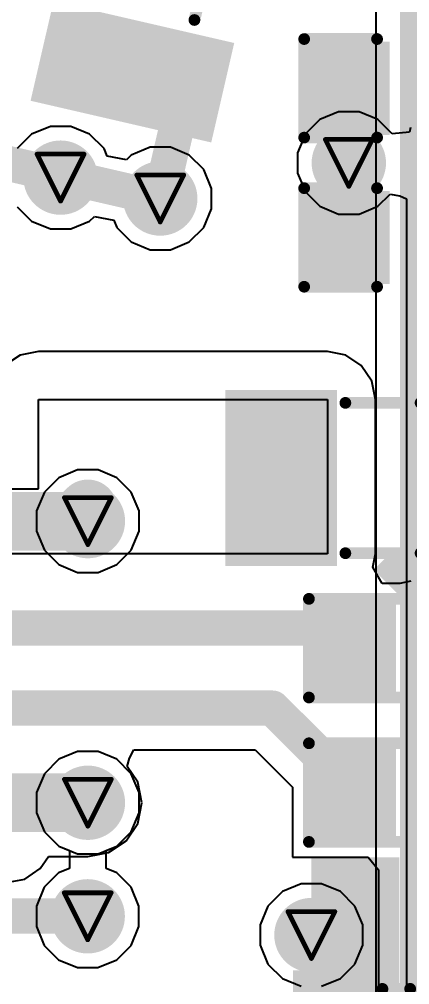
# Model space of a CAD drawing. Header units: inches. Extents: x -6 to 385, y -2 to 98.
# Drawn here: x 0.27 to 4.49, y 19.01 to 29.45 of the extents above; entities that cross this region are included whole.
import ezdxf

# ---------------------------------------------------------------- set-up
doc = ezdxf.new("R2010")
doc.units = ezdxf.units.IN
for name, color, linetype in [('Bottom Layer', 5, 'Continuous'), ('Bottom Overlay', 54, 'Continuous'), ('Bottom Paste', 16, 'Continuous'), ('Bottom Solder', 6, 'Continuous'), ('Drill Drawing', 1, 'Continuous'), ('Layer 1', 16, 'Continuous'), ('Layer 2', 76, 'Continuous'), ('Pad Holes', 156, 'Continuous'), ('Top Layer', 1, 'Continuous'), ('Top Solder', 216, 'Continuous'), ('Via Holes', 16, 'Continuous')]:
    doc.layers.add(name, color=color, linetype=linetype)
doc.styles.add('Arial', font='', dxfattribs={"height": 0.2})
doc.styles.get('Arial').set_extended_font_data('Arial')

# ---------------------------------------------------------------- blocks, each defined once
blk = doc.blocks.new('C___0603_B_3')
at = {"layer": 'Bottom Layer'}
for points in [[(-1.143, -0.445), (-1.143, 0.445), (-0.381, 0.445), (-0.381, -0.445)], [(0.381, -0.445), (0.381, 0.445), (1.143, 0.445), (1.143, -0.445)]]:
    blk.add_hatch(color=5, dxfattribs=at).paths.add_polyline_path(points)
at = {"layer": 'Bottom Paste'}
for points in [[(-1.143, -0.445), (-1.143, 0.445), (-0.381, 0.445), (-0.381, -0.445)], [(0.381, -0.445), (0.381, 0.445), (1.143, 0.445), (1.143, -0.445)]]:
    blk.add_hatch(color=16, dxfattribs=at).paths.add_polyline_path(points)
at = {"layer": 'Bottom Solder'}
for points in [[(-1.203, -0.504), (-1.203, 0.504), (-0.321, 0.504), (-0.321, -0.504)], [(0.321, -0.504), (0.321, 0.504), (1.203, 0.504), (1.203, -0.504)]]:
    blk.add_hatch(color=6, dxfattribs=at).paths.add_polyline_path(points)
at = {"layer": 'Bottom Overlay'}
for points in [[(-1.245, 0.533, 0.127, 0.127, 0), (-0.457, 0.533, 0.127, 0.127, 0)], [(-1.245, -0.533, 0.127, 0.127, 0), (-1.245, 0.533, 0.127, 0.127, 0)], [(0.457, 0.533, 0.127, 0.127, 0), (1.245, 0.533, 0.127, 0.127, 0)], [(1.245, -0.533, 0.127, 0.127, 0), (1.245, 0.533, 0.127, 0.127, 0)], [(-1.245, -0.533, 0.127, 0.127, 0), (-0.457, -0.533, 0.127, 0.127, 0)], [(0.457, -0.533, 0.127, 0.127, 0), (1.245, -0.533, 0.127, 0.127, 0)]]:
    blk.add_lwpolyline(points, format="xyseb", dxfattribs=at)
for points in [[(-1.276, 0.533, 0.0635, 0.0635, 1), (-1.213, 0.533, 0.0635, 0.0635, 1)], [(-1.276, 0.533, 0.0635, 0.0635, 1), (-1.213, 0.533, 0.0635, 0.0635, 1)], [(-0.489, 0.533, 0.0635, 0.0635, 1), (-0.425, 0.533, 0.0635, 0.0635, 1)], [(0.425, 0.533, 0.0635, 0.0635, 1), (0.489, 0.533, 0.0635, 0.0635, 1)], [(1.213, 0.533, 0.0635, 0.0635, 1), (1.276, 0.533, 0.0635, 0.0635, 1)], [(1.213, 0.533, 0.0635, 0.0635, 1), (1.276, 0.533, 0.0635, 0.0635, 1)], [(-1.276, -0.533, 0.0635, 0.0635, 1), (-1.213, -0.533, 0.0635, 0.0635, 1)], [(-1.276, -0.533, 0.0635, 0.0635, 1), (-1.213, -0.533, 0.0635, 0.0635, 1)], [(-0.489, -0.533, 0.0635, 0.0635, 1), (-0.425, -0.533, 0.0635, 0.0635, 1)], [(0.425, -0.533, 0.0635, 0.0635, 1), (0.489, -0.533, 0.0635, 0.0635, 1)], [(1.213, -0.533, 0.0635, 0.0635, 1), (1.276, -0.533, 0.0635, 0.0635, 1)], [(1.213, -0.533, 0.0635, 0.0635, 1), (1.276, -0.533, 0.0635, 0.0635, 1)]]:
    blk.add_lwpolyline(points, format="xyseb", close=True, dxfattribs=at)
blk = doc.blocks.new('F____0805_B_4')
at = {"layer": 'Bottom Layer'}
for points in [[(-0.6, -0.85), (-1.6, -0.85), (-1.6, 0.85), (-0.6, 0.85)], [(1.6, -0.85), (0.6, -0.85), (0.6, 0.85), (1.6, 0.85)]]:
    blk.add_hatch(color=5, dxfattribs=at).paths.add_polyline_path(points)
at = {"layer": 'Bottom Paste'}
for points in [[(-0.6, -0.85), (-1.6, -0.85), (-1.6, 0.85), (-0.6, 0.85)], [(1.6, -0.85), (0.6, -0.85), (0.6, 0.85), (1.6, 0.85)]]:
    blk.add_hatch(color=16, dxfattribs=at).paths.add_polyline_path(points)
at = {"layer": 'Bottom Solder'}
for points in [[(-0.498, -0.952), (-1.702, -0.952), (-1.702, 0.952), (-0.498, 0.952)], [(1.702, -0.952), (0.498, -0.952), (0.498, 0.952), (1.702, 0.952)]]:
    blk.add_hatch(color=6, dxfattribs=at).paths.add_polyline_path(points)
at = {"layer": 'Bottom Overlay'}
for points in [[(-0.406, 0.813, 0.127, 0.127, 0), (0.406, 0.813, 0.127, 0.127, 0)], [(-0.406, -0.813, 0.127, 0.127, 0), (0.406, -0.813, 0.127, 0.127, 0)]]:
    blk.add_lwpolyline(points, format="xyseb", dxfattribs=at)
for points in [[(-0.438, 0.813, 0.0635, 0.0635, 1), (-0.375, 0.813, 0.0635, 0.0635, 1)], [(0.375, 0.813, 0.0635, 0.0635, 1), (0.438, 0.813, 0.0635, 0.0635, 1)], [(-0.438, -0.813, 0.0635, 0.0635, 1), (-0.375, -0.813, 0.0635, 0.0635, 1)], [(0.375, -0.813, 0.0635, 0.0635, 1), (0.438, -0.813, 0.0635, 0.0635, 1)]]:
    blk.add_lwpolyline(points, format="xyseb", close=True, dxfattribs=at)
blk = doc.blocks.new('C___0603_B_6')
at = {"layer": 'Bottom Layer'}
for points in [[(-1.143, -0.445), (-1.143, 0.445), (-0.381, 0.445), (-0.381, -0.445)], [(0.381, -0.445), (0.381, 0.445), (1.143, 0.445), (1.143, -0.445)]]:
    blk.add_hatch(color=5, dxfattribs=at).paths.add_polyline_path(points)
at = {"layer": 'Bottom Paste'}
for points in [[(-1.143, -0.445), (-1.143, 0.445), (-0.381, 0.445), (-0.381, -0.445)], [(0.381, -0.445), (0.381, 0.445), (1.143, 0.445), (1.143, -0.445)]]:
    blk.add_hatch(color=16, dxfattribs=at).paths.add_polyline_path(points)
at = {"layer": 'Bottom Solder'}
for points in [[(-1.203, -0.504), (-1.203, 0.504), (-0.321, 0.504), (-0.321, -0.504)], [(0.321, -0.504), (0.321, 0.504), (1.203, 0.504), (1.203, -0.504)]]:
    blk.add_hatch(color=6, dxfattribs=at).paths.add_polyline_path(points)
at = {"layer": 'Bottom Overlay'}
for points in [[(-1.245, 0.533, 0.127, 0.127, 0), (-0.457, 0.533, 0.127, 0.127, 0)], [(-1.245, -0.533, 0.127, 0.127, 0), (-1.245, 0.533, 0.127, 0.127, 0)], [(0.457, 0.533, 0.127, 0.127, 0), (1.245, 0.533, 0.127, 0.127, 0)], [(1.245, -0.533, 0.127, 0.127, 0), (1.245, 0.533, 0.127, 0.127, 0)], [(-1.245, -0.533, 0.127, 0.127, 0), (-0.457, -0.533, 0.127, 0.127, 0)], [(0.457, -0.533, 0.127, 0.127, 0), (1.245, -0.533, 0.127, 0.127, 0)]]:
    blk.add_lwpolyline(points, format="xyseb", dxfattribs=at)
for points in [[(-1.276, 0.533, 0.0635, 0.0635, 1), (-1.213, 0.533, 0.0635, 0.0635, 1)], [(-1.276, 0.533, 0.0635, 0.0635, 1), (-1.213, 0.533, 0.0635, 0.0635, 1)], [(-0.489, 0.533, 0.0635, 0.0635, 1), (-0.425, 0.533, 0.0635, 0.0635, 1)], [(0.425, 0.533, 0.0635, 0.0635, 1), (0.489, 0.533, 0.0635, 0.0635, 1)], [(1.213, 0.533, 0.0635, 0.0635, 1), (1.276, 0.533, 0.0635, 0.0635, 1)], [(1.213, 0.533, 0.0635, 0.0635, 1), (1.276, 0.533, 0.0635, 0.0635, 1)], [(-1.276, -0.533, 0.0635, 0.0635, 1), (-1.213, -0.533, 0.0635, 0.0635, 1)], [(-1.276, -0.533, 0.0635, 0.0635, 1), (-1.213, -0.533, 0.0635, 0.0635, 1)], [(-0.489, -0.533, 0.0635, 0.0635, 1), (-0.425, -0.533, 0.0635, 0.0635, 1)], [(0.425, -0.533, 0.0635, 0.0635, 1), (0.489, -0.533, 0.0635, 0.0635, 1)], [(1.213, -0.533, 0.0635, 0.0635, 1), (1.276, -0.533, 0.0635, 0.0635, 1)], [(1.213, -0.533, 0.0635, 0.0635, 1), (1.276, -0.533, 0.0635, 0.0635, 1)]]:
    blk.add_lwpolyline(points, format="xyseb", close=True, dxfattribs=at)
blk = doc.blocks.new('T____0603_B_95')
at = {"layer": 'Bottom Layer'}
for points in [[(-1.02, 0.65), (-0.32, 0.65), (-0.32, -0.65), (-1.02, -0.65)], [(0.32, 0.65), (1.02, 0.65), (1.02, -0.65), (0.32, -0.65)]]:
    blk.add_hatch(color=5, dxfattribs=at).paths.add_polyline_path(points)
at = {"layer": 'Bottom Paste'}
for points in [[(-1.02, 0.65), (-0.32, 0.65), (-0.32, -0.65), (-1.02, -0.65)], [(0.32, 0.65), (1.02, 0.65), (1.02, -0.65), (0.32, -0.65)]]:
    blk.add_hatch(color=16, dxfattribs=at).paths.add_polyline_path(points)
at = {"layer": 'Bottom Solder'}
for points in [[(-1.122, 0.752), (-0.218, 0.752), (-0.218, -0.752), (-1.122, -0.752)], [(0.218, 0.752), (1.122, 0.752), (1.122, -0.752), (0.218, -0.752)]]:
    blk.add_hatch(color=6, dxfattribs=at).paths.add_polyline_path(points)
at = {"layer": 'Bottom Overlay'}
for points in [[(0.155, 0.55, 0.127, 0.127, 0), (-0.145, 0.55, 0.127, 0.127, 0)], [(0.155, -0.55, 0.127, 0.127, 0), (-0.145, -0.55, 0.127, 0.127, 0)]]:
    blk.add_lwpolyline(points, format="xyseb", dxfattribs=at)
for points in [[(-0.177, 0.55, 0.0635, 0.0635, 1), (-0.113, 0.55, 0.0635, 0.0635, 1)], [(0.123, 0.55, 0.0635, 0.0635, 1), (0.187, 0.55, 0.0635, 0.0635, 1)], [(-0.177, -0.55, 0.0635, 0.0635, 1), (-0.113, -0.55, 0.0635, 0.0635, 1)], [(0.123, -0.55, 0.0635, 0.0635, 1), (0.187, -0.55, 0.0635, 0.0635, 1)]]:
    blk.add_lwpolyline(points, format="xyseb", close=True, dxfattribs=at)
at = {"layer": 'Bottom Overlay', "style": 'Arial', "text_generation_flag": 2}
blk.add_text('+', height=0.635, rotation=180, dxfattribs=at).set_placement((-1.329, -0.87))
blk = doc.blocks.new('R___0603_B_102')
at = {"layer": 'Bottom Layer'}
for points in [[(-1.143, -0.4445), (-1.143, 0.4445), (-0.381, 0.4445), (-0.381, -0.4445)], [(0.381, -0.4445), (0.381, 0.4445), (1.143, 0.4445), (1.143, -0.4445)]]:
    blk.add_hatch(color=5, dxfattribs=at).paths.add_polyline_path(points)
at = {"layer": 'Bottom Paste'}
for points in [[(-1.143, -0.4445), (-1.143, 0.4445), (-0.381, 0.4445), (-0.381, -0.4445)], [(0.381, -0.4445), (0.381, 0.4445), (1.143, 0.4445), (1.143, -0.4445)]]:
    blk.add_hatch(color=16, dxfattribs=at).paths.add_polyline_path(points)
at = {"layer": 'Bottom Solder'}
for points in [[(-1.2446, -0.5461), (-1.2446, 0.5461), (-0.2794, 0.5461), (-0.2794, -0.5461)], [(0.2794, -0.5461), (0.2794, 0.5461), (1.2446, 0.5461), (1.2446, -0.5461)]]:
    blk.add_hatch(color=6, dxfattribs=at).paths.add_polyline_path(points)
at = {"layer": 'Bottom Overlay'}
for points in [[(-1.2192, -0.5334, 0.127, 0.127, 0), (-1.2192, 0.5334, 0.127, 0.127, 0)], [(-1.2192, 0.5334, 0.127, 0.127, 0), (1.2192, 0.5334, 0.127, 0.127, 0)], [(1.2192, -0.5334, 0.127, 0.127, 0), (1.2192, 0.5334, 0.127, 0.127, 0)], [(-1.2192, -0.5334, 0.127, 0.127, 0), (1.2192, -0.5334, 0.127, 0.127, 0)]]:
    blk.add_lwpolyline(points, format="xyseb", dxfattribs=at)
for points in [[(-1.25095, 0.5334, 0.0635, 0.0635, 1), (-1.18745, 0.5334, 0.0635, 0.0635, 1)], [(-1.25095, 0.5334, 0.0635, 0.0635, 1), (-1.18745, 0.5334, 0.0635, 0.0635, 1)], [(1.18745, 0.5334, 0.0635, 0.0635, 1), (1.25095, 0.5334, 0.0635, 0.0635, 1)], [(1.18745, 0.5334, 0.0635, 0.0635, 1), (1.25095, 0.5334, 0.0635, 0.0635, 1)], [(-1.25095, -0.5334, 0.0635, 0.0635, 1), (-1.18745, -0.5334, 0.0635, 0.0635, 1)], [(-1.25095, -0.5334, 0.0635, 0.0635, 1), (-1.18745, -0.5334, 0.0635, 0.0635, 1)], [(1.18745, -0.5334, 0.0635, 0.0635, 1), (1.25095, -0.5334, 0.0635, 0.0635, 1)], [(1.18745, -0.5334, 0.0635, 0.0635, 1), (1.25095, -0.5334, 0.0635, 0.0635, 1)]]:
    blk.add_lwpolyline(points, format="xyseb", close=True, dxfattribs=at)
blk = doc.blocks.new('R___0603_B_103')
at = {"layer": 'Bottom Layer'}
for points in [[(-1.143, -0.4445), (-1.143, 0.4445), (-0.381, 0.4445), (-0.381, -0.4445)], [(0.381, -0.4445), (0.381, 0.4445), (1.143, 0.4445), (1.143, -0.4445)]]:
    blk.add_hatch(color=5, dxfattribs=at).paths.add_polyline_path(points)
at = {"layer": 'Bottom Paste'}
for points in [[(-1.143, -0.4445), (-1.143, 0.4445), (-0.381, 0.4445), (-0.381, -0.4445)], [(0.381, -0.4445), (0.381, 0.4445), (1.143, 0.4445), (1.143, -0.4445)]]:
    blk.add_hatch(color=16, dxfattribs=at).paths.add_polyline_path(points)
at = {"layer": 'Bottom Solder'}
for points in [[(-1.2446, -0.5461), (-1.2446, 0.5461), (-0.2794, 0.5461), (-0.2794, -0.5461)], [(0.2794, -0.5461), (0.2794, 0.5461), (1.2446, 0.5461), (1.2446, -0.5461)]]:
    blk.add_hatch(color=6, dxfattribs=at).paths.add_polyline_path(points)
at = {"layer": 'Bottom Overlay'}
for points in [[(-1.2192, 0.5334, 0.127, 0.127, 0), (1.2192, 0.5334, 0.127, 0.127, 0)], [(-1.2192, -0.5334, 0.127, 0.127, 0), (-1.2192, 0.5334, 0.127, 0.127, 0)], [(1.2192, -0.5334, 0.127, 0.127, 0), (1.2192, 0.5334, 0.127, 0.127, 0)], [(-1.2192, -0.5334, 0.127, 0.127, 0), (1.2192, -0.5334, 0.127, 0.127, 0)]]:
    blk.add_lwpolyline(points, format="xyseb", dxfattribs=at)
for points in [[(-1.25095, 0.5334, 0.0635, 0.0635, 1), (-1.18745, 0.5334, 0.0635, 0.0635, 1)], [(-1.25095, 0.5334, 0.0635, 0.0635, 1), (-1.18745, 0.5334, 0.0635, 0.0635, 1)], [(1.18745, 0.5334, 0.0635, 0.0635, 1), (1.25095, 0.5334, 0.0635, 0.0635, 1)], [(1.18745, 0.5334, 0.0635, 0.0635, 1), (1.25095, 0.5334, 0.0635, 0.0635, 1)], [(-1.25095, -0.5334, 0.0635, 0.0635, 1), (-1.18745, -0.5334, 0.0635, 0.0635, 1)], [(-1.25095, -0.5334, 0.0635, 0.0635, 1), (-1.18745, -0.5334, 0.0635, 0.0635, 1)], [(1.18745, -0.5334, 0.0635, 0.0635, 1), (1.25095, -0.5334, 0.0635, 0.0635, 1)], [(1.18745, -0.5334, 0.0635, 0.0635, 1), (1.25095, -0.5334, 0.0635, 0.0635, 1)]]:
    blk.add_lwpolyline(points, format="xyseb", close=True, dxfattribs=at)
blk = doc.blocks.new('TP12422673_B_105')
at = {"layer": 'Bottom Layer'}
for points in [[(-2, 2.1), (-2, 0.3), (-2.9, 0.3), (-2.9, 2.1)], [(2.9, 2.1), (2.9, 0.3), (2, 0.3), (2, 2.1)], [(-3.2, -0.3), (-3.2, -2.1), (-4.1, -2.1), (-4.1, -0.3)], [(4.1, -0.3), (4.1, -2.1), (3.2, -2.1), (3.2, -0.3)]]:
    blk.add_hatch(color=5, dxfattribs=at).paths.add_polyline_path(points)
at = {"layer": 'Bottom Paste'}
for points in [[(-2, 2.1), (-2, 0.3), (-2.9, 0.3), (-2.9, 2.1)], [(2.9, 2.1), (2.9, 0.3), (2, 0.3), (2, 2.1)], [(-3.2, -0.3), (-3.2, -2.1), (-4.1, -2.1), (-4.1, -0.3)], [(4.1, -0.3), (4.1, -2.1), (3.2, -2.1), (3.2, -0.3)]]:
    blk.add_hatch(color=16, dxfattribs=at).paths.add_polyline_path(points)
at = {"layer": 'Bottom Solder'}
for points in [[(-1.898, 2.202), (-1.898, 0.198), (-3.002, 0.198), (-3.002, 2.202)], [(3.002, 2.202), (3.002, 0.198), (1.898, 0.198), (1.898, 2.202)], [(-3.098, -0.198), (-3.098, -2.202), (-4.202, -2.202), (-4.202, -0.198)], [(4.202, -0.198), (4.202, -2.202), (3.098, -2.202), (3.098, -0.198)]]:
    blk.add_hatch(color=6, dxfattribs=at).paths.add_polyline_path(points)
h = blk.add_hatch(color=6, dxfattribs=at)
edge = h.paths.add_edge_path()
edge.add_arc((-1, 0.7), 0.102, 0, 360)
h = blk.add_hatch(color=6, dxfattribs=at)
edge = h.paths.add_edge_path()
edge.add_arc((1, 0.7), 0.102, 0, 360)
at = {"layer": 'Pad Holes'}
h = blk.add_hatch(color=7, dxfattribs=at)
edge = h.paths.add_edge_path()
edge.add_arc((-1, 0.7), 0.55, 0, 360)
h = blk.add_hatch(color=7, dxfattribs=at)
edge = h.paths.add_edge_path()
edge.add_arc((1, 0.7), 0.55, 0, 360)
at = {"layer": 'Top Solder'}
h = blk.add_hatch(color=216, dxfattribs=at)
edge = h.paths.add_edge_path()
edge.add_arc((-1, 0.7), 0.102, 0, 360)
h = blk.add_hatch(color=216, dxfattribs=at)
edge = h.paths.add_edge_path()
edge.add_arc((1, 0.7), 0.102, 0, 360)
at = {"layer": 'Bottom Overlay'}
for points in [[(1.753, 1.727, 0.127, 0.127, 0), (-1.727, 1.727, 0.127, 0.127, 0)], [(-3.187, 1.098, 0.127, 0.127, 0), (-3.187, 1.352, 0.127, 0.127, 0)], [(-3.06, 1.225, 0.127, 0.127, 0), (-3.187, 1.352, 0.127, 0.127, 0)], [(-3.187, 1.098, 0.127, 0.127, 0), (-3.06, 1.225, 0.127, 0.127, 0)], [(3.531, -2.261, 0.127, 0.127, 0), (-3.429, -2.261, 0.127, 0.127, 0)]]:
    blk.add_lwpolyline(points, format="xyseb", dxfattribs=at)
for points in [[(-1.759, 1.727, 0.0635, 0.0635, 1), (-1.695, 1.727, 0.0635, 0.0635, 1)], [(1.721, 1.727, 0.0635, 0.0635, 1), (1.784, 1.727, 0.0635, 0.0635, 1)], [(-3.218, 1.352, 0.0635, 0.0635, 1), (-3.155, 1.352, 0.0635, 0.0635, 1)], [(-3.218, 1.352, 0.0635, 0.0635, 1), (-3.155, 1.352, 0.0635, 0.0635, 1)], [(-3.091, 1.225, 0.0635, 0.0635, 1), (-3.028, 1.225, 0.0635, 0.0635, 1)], [(-3.091, 1.225, 0.0635, 0.0635, 1), (-3.028, 1.225, 0.0635, 0.0635, 1)], [(-3.218, 1.098, 0.0635, 0.0635, 1), (-3.155, 1.098, 0.0635, 0.0635, 1)], [(-3.218, 1.098, 0.0635, 0.0635, 1), (-3.155, 1.098, 0.0635, 0.0635, 1)], [(-3.461, -2.261, 0.0635, 0.0635, 1), (-3.397, -2.261, 0.0635, 0.0635, 1)], [(3.499, -2.261, 0.0635, 0.0635, 1), (3.562, -2.261, 0.0635, 0.0635, 1)]]:
    blk.add_lwpolyline(points, format="xyseb", close=True, dxfattribs=at)

msp = doc.modelspace()

# ---------------------------------------------------------------- hatches: boundary and pattern name
at = {"layer": 'Bottom Layer'}
h = msp.add_hatch(color=5, dxfattribs=at)
edge = h.paths.add_edge_path()
edge.add_arc((3.829, 27.896), 0.3, 0, 360)
h = msp.add_hatch(color=5, dxfattribs=at)
edge = h.paths.add_edge_path()
edge.add_arc((0.714, 27.737), 0.3, 0, 360)
h = msp.add_hatch(color=5, dxfattribs=at)
edge = h.paths.add_edge_path()
edge.add_arc((1.791, 27.511), 0.3, 0, 360)
h = msp.add_hatch(color=5, dxfattribs=at)
edge = h.paths.add_edge_path()
edge.add_arc((1.009, 24.022), 0.3, 0, 360)
for points in [[(4.851, 23.218), (4.335, 23.735), (4.096, 23.495), (4.612, 22.979)], [(3.425, 15.05), (4.376, 15.05), (4.376, 20.387), (3.425, 20.387)]]:
    msp.add_hatch(color=5, dxfattribs=at).paths.add_polyline_path(points)
h = msp.add_hatch(color=5, dxfattribs=at)
edge = h.paths.add_edge_path()
edge.add_arc((1.009, 20.976), 0.3, 0, 360)
h = msp.add_hatch(color=5, dxfattribs=at)
edge = h.paths.add_edge_path()
edge.add_arc((1.007, 19.748), 0.3, 0, 360)
h = msp.add_hatch(color=5, dxfattribs=at)
edge = h.paths.add_edge_path()
edge.add_arc((3.425, 19.545), 0.3, 0, 360)
at = {"layer": 'Bottom Solder'}
h = msp.add_hatch(color=6, dxfattribs=at)
edge = h.paths.add_edge_path()
edge.add_arc((3.829, 27.896), 0.402, 0, 360)
h = msp.add_hatch(color=6, dxfattribs=at)
edge = h.paths.add_edge_path()
edge.add_arc((0.714, 27.737), 0.402, 0, 360)
h = msp.add_hatch(color=6, dxfattribs=at)
edge = h.paths.add_edge_path()
edge.add_arc((1.791, 27.511), 0.402, 0, 360)
h = msp.add_hatch(color=6, dxfattribs=at)
edge = h.paths.add_edge_path()
edge.add_arc((1.009, 24.022), 0.402, 0, 360)
h = msp.add_hatch(color=6, dxfattribs=at)
edge = h.paths.add_edge_path()
edge.add_arc((1.009, 20.976), 0.402, 0, 360)
h = msp.add_hatch(color=6, dxfattribs=at)
edge = h.paths.add_edge_path()
edge.add_arc((1.007, 19.748), 0.402, 0, 360)
h = msp.add_hatch(color=6, dxfattribs=at)
edge = h.paths.add_edge_path()
edge.add_arc((3.425, 19.545), 0.402, 0, 360)
at = {"layer": 'Layer 1'}
h = msp.add_hatch(color=16, dxfattribs=at)
edge = h.paths.add_edge_path()
edge.add_arc((3.829, 27.896), 0.3, 0, 360)
h = msp.add_hatch(color=16, dxfattribs=at)
edge = h.paths.add_edge_path()
edge.add_arc((0.714, 27.737), 0.3, 0, 360)
h = msp.add_hatch(color=16, dxfattribs=at)
edge = h.paths.add_edge_path()
edge.add_arc((1.791, 27.511), 0.3, 0, 360)
h = msp.add_hatch(color=16, dxfattribs=at)
edge = h.paths.add_edge_path()
edge.add_arc((1.009, 24.022), 0.3, 0, 360)
h = msp.add_hatch(color=16, dxfattribs=at)
edge = h.paths.add_edge_path()
edge.add_arc((1.009, 20.976), 0.3, 0, 360)
h = msp.add_hatch(color=16, dxfattribs=at)
edge = h.paths.add_edge_path()
edge.add_arc((1.007, 19.748), 0.3, 0, 360)
h = msp.add_hatch(color=16, dxfattribs=at)
edge = h.paths.add_edge_path()
edge.add_arc((3.425, 19.545), 0.3, 0, 360)
at = {"layer": 'Layer 2'}
h = msp.add_hatch(color=76, dxfattribs=at)
edge = h.paths.add_edge_path()
edge.add_arc((3.829, 27.896), 0.3, 0, 360)
h = msp.add_hatch(color=76, dxfattribs=at)
edge = h.paths.add_edge_path()
edge.add_arc((0.714, 27.737), 0.3, 0, 360)
h = msp.add_hatch(color=76, dxfattribs=at)
edge = h.paths.add_edge_path()
edge.add_arc((1.791, 27.511), 0.3, 0, 360)
h = msp.add_hatch(color=76, dxfattribs=at)
edge = h.paths.add_edge_path()
edge.add_arc((1.009, 24.022), 0.3, 0, 360)
h = msp.add_hatch(color=76, dxfattribs=at)
edge = h.paths.add_edge_path()
edge.add_arc((1.009, 20.976), 0.3, 0, 360)
h = msp.add_hatch(color=76, dxfattribs=at)
edge = h.paths.add_edge_path()
edge.add_arc((1.007, 19.748), 0.3, 0, 360)
h = msp.add_hatch(color=76, dxfattribs=at)
edge = h.paths.add_edge_path()
edge.add_arc((3.425, 19.545), 0.3, 0, 360)
at = {"layer": 'Top Layer'}
h = msp.add_hatch(color=1, dxfattribs=at)
edge = h.paths.add_edge_path()
edge.add_arc((3.829, 27.896), 0.3, 0, 360)
h = msp.add_hatch(color=1, dxfattribs=at)
edge = h.paths.add_edge_path()
edge.add_arc((0.714, 27.737), 0.3, 0, 360)
h = msp.add_hatch(color=1, dxfattribs=at)
edge = h.paths.add_edge_path()
edge.add_arc((1.791, 27.511), 0.3, 0, 360)
h = msp.add_hatch(color=1, dxfattribs=at)
edge = h.paths.add_edge_path()
edge.add_arc((1.009, 24.022), 0.3, 0, 360)
h = msp.add_hatch(color=1, dxfattribs=at)
edge = h.paths.add_edge_path()
edge.add_arc((1.009, 20.976), 0.3, 0, 360)
h = msp.add_hatch(color=1, dxfattribs=at)
edge = h.paths.add_edge_path()
edge.add_arc((1.007, 19.748), 0.3, 0, 360)
h = msp.add_hatch(color=1, dxfattribs=at)
edge = h.paths.add_edge_path()
edge.add_arc((3.425, 19.545), 0.3, 0, 360)
at = {"layer": 'Top Solder'}
h = msp.add_hatch(color=216, dxfattribs=at)
edge = h.paths.add_edge_path()
edge.add_arc((3.829, 27.896), 0.402, 0, 360)
h = msp.add_hatch(color=216, dxfattribs=at)
edge = h.paths.add_edge_path()
edge.add_arc((0.714, 27.737), 0.402, 0, 360)
h = msp.add_hatch(color=216, dxfattribs=at)
edge = h.paths.add_edge_path()
edge.add_arc((1.791, 27.511), 0.402, 0, 360)
h = msp.add_hatch(color=216, dxfattribs=at)
edge = h.paths.add_edge_path()
edge.add_arc((1.009, 24.022), 0.402, 0, 360)
h = msp.add_hatch(color=216, dxfattribs=at)
edge = h.paths.add_edge_path()
edge.add_arc((1.009, 20.976), 0.402, 0, 360)
h = msp.add_hatch(color=216, dxfattribs=at)
edge = h.paths.add_edge_path()
edge.add_arc((1.007, 19.748), 0.402, 0, 360)
h = msp.add_hatch(color=216, dxfattribs=at)
edge = h.paths.add_edge_path()
edge.add_arc((3.425, 19.545), 0.402, 0, 360)
at = {"layer": 'Via Holes'}
h = msp.add_hatch(color=7, dxfattribs=at)
edge = h.paths.add_edge_path()
edge.add_arc((3.829, 27.896), 0.15, 0, 360)
h = msp.add_hatch(color=7, dxfattribs=at)
edge = h.paths.add_edge_path()
edge.add_arc((0.714, 27.737), 0.15, 0, 360)
h = msp.add_hatch(color=7, dxfattribs=at)
edge = h.paths.add_edge_path()
edge.add_arc((1.791, 27.511), 0.15, 0, 360)
h = msp.add_hatch(color=7, dxfattribs=at)
edge = h.paths.add_edge_path()
edge.add_arc((1.009, 24.022), 0.15, 0, 360)
h = msp.add_hatch(color=7, dxfattribs=at)
edge = h.paths.add_edge_path()
edge.add_arc((1.009, 20.976), 0.15, 0, 360)
h = msp.add_hatch(color=7, dxfattribs=at)
edge = h.paths.add_edge_path()
edge.add_arc((1.007, 19.748), 0.15, 0, 360)
h = msp.add_hatch(color=7, dxfattribs=at)
edge = h.paths.add_edge_path()
edge.add_arc((3.425, 19.545), 0.15, 0, 360)

# ---------------------------------------------------------------- linework, layer by layer
at = {"layer": 'Bottom Layer'}
for p, q in [((0.277, 25.817), (0.109, 25.704)), ((0.476, 25.856), (0.277, 25.817)), ((3.598, 25.856), (0.476, 25.856)), ((3.796, 25.817), (3.598, 25.856)), ((3.964, 25.704), (3.796, 25.817)), ((4.076, 25.536), (3.964, 25.704)), ((4.116, 25.338), (4.076, 25.536)), ((0.476, 24.37), (0.476, 25.338)), ((0.476, 25.338), (3.598, 25.338)), ((3.598, 25.338), (3.598, 23.67)), ((4.116, 23.67), (4.116, 25.338)), ((-3.577, 24.37), (0.476, 24.37)), ((3.598, 23.67), (-1.777, 23.67)), ((4.087, 23.524), (4.116, 23.67)), ((4.19, 23.347), (4.087, 23.524)), ((4.381, 23.347), (4.19, 23.347)), ((4.499, 23.374), (4.381, 23.347)), ((1.457, 21.46), (1.505, 21.547)), ((1.505, 21.547), (2.816, 21.547)), ((2.816, 21.547), (3.22, 21.143)), ((1.434, 21.369), (1.457, 21.46)), ((1.547, 21.199), (1.434, 21.369)), ((1.591, 20.976), (1.547, 21.199)), ((3.22, 21.143), (3.22, 20.387)), ((1.547, 20.753), (1.591, 20.976)), ((1.421, 20.564), (1.547, 20.753)), ((1.232, 20.438), (1.421, 20.564)), ((0.494, 20.264), (0.582, 20.396)), ((0.582, 20.396), (1, 20.396)), ((1, 20.396), (1.009, 20.394)), ((1.009, 20.394), (1.232, 20.438)), ((3.22, 20.387), (4.038, 20.387)), ((4.038, 20.387), (4.151, 20.25)), ((0.326, 20.151), (0.494, 20.264)), ((0.128, 20.112), (0.326, 20.151)), ((4.151, 20.25), (4.149, 20.241)), ((4.149, 20.241), (4.149, 16.917))]:
    msp.add_line(p, q, dxfattribs=at)
for points in [[(1.49, 28.881, 0.381, 0.381, 0), (2.018, 28.493, 0.381, 0.381, 0)], [(3.829, 27.896, 0.508, 0.508, 0), (3.829, 28.703, 0.508, 0.508, 0)], [(1.791, 27.511, 0.381, 0.381, 0), (2.018, 28.493, 0.381, 0.381, 0)], [(-0.442, 28.026, 0.381, 0.381, 0), (0.719, 27.758, 0.381, 0.381, 0)], [(3.829, 27.09, 0.508, 0.508, 0), (3.829, 27.896, 0.508, 0.508, 0)], [(0.719, 27.758, 0.381, 0.381, 0), (1.791, 27.511, 0.381, 0.381, 0)], [(0.875, 24.02, 0.635, 0.635, 0), (1.009, 24.154, 0.635, 0.635, 0)], [(-1.953, 24.02, 0.635, 0.635, 0), (0.875, 24.02, 0.635, 0.635, 0)], [(-0.538, 22.866, 0.381, 0.381, 0), (3.785, 22.866, 0.381, 0.381, 0)], [(3.785, 22.866, 0.381, 0.381, 0), (3.855, 22.797, 0.381, 0.381, 0)], [(-0.672, 22, 0.381, 0.381, 0), (3.004, 22, 0.381, 0.381, 0)], [(3.004, 22, 0.381, 0.381, 0), (3.886, 21.118, 0.381, 0.381, 0)], [(-0.67, 20.978, 0.635, 0.635, 0), (1.007, 20.978, 0.635, 0.635, 0)], [(1.007, 20.978, 0.635, 0.635, 0), (1.009, 20.976, 0.635, 0.635, 0)], [(-2.35, 19.751, 0.381, 0.381, 0), (1.007, 19.751, 0.381, 0.381, 0)], [(3.677, 18.413, 0.508, 0.508, 0), (3.677, 19.545, 0.508, 0.508, 0)]]:
    msp.add_lwpolyline(points, format="xyseb", dxfattribs=at)
for points in [[(1.395, 28.881, 0.191, 0.191, 1), (1.585, 28.881, 0.191, 0.191, 1)], [(3.702, 28.703, 0.254, 0.254, 1), (3.956, 28.703, 0.254, 0.254, 1)], [(1.923, 28.493, 0.191, 0.191, 1), (2.113, 28.493, 0.191, 0.191, 1)], [(1.923, 28.493, 0.191, 0.191, 1), (2.113, 28.493, 0.191, 0.191, 1)], [(3.702, 27.896, 0.254, 0.254, 1), (3.956, 27.896, 0.254, 0.254, 1)], [(3.702, 27.896, 0.254, 0.254, 1), (3.956, 27.896, 0.254, 0.254, 1)], [(0.624, 27.758, 0.191, 0.191, 1), (0.814, 27.758, 0.191, 0.191, 1)], [(0.624, 27.758, 0.191, 0.191, 1), (0.814, 27.758, 0.191, 0.191, 1)], [(1.696, 27.511, 0.191, 0.191, 1), (1.886, 27.511, 0.191, 0.191, 1)], [(1.696, 27.511, 0.191, 0.191, 1), (1.886, 27.511, 0.191, 0.191, 1)], [(3.702, 27.09, 0.254, 0.254, 1), (3.956, 27.09, 0.254, 0.254, 1)], [(0.85, 24.154, 0.318, 0.318, 1), (1.167, 24.154, 0.318, 0.318, 1)], [(0.716, 24.02, 0.318, 0.318, 1), (1.034, 24.02, 0.318, 0.318, 1)], [(0.716, 24.02, 0.318, 0.318, 1), (1.034, 24.02, 0.318, 0.318, 1)], [(3.69, 22.866, 0.191, 0.191, 1), (3.88, 22.866, 0.191, 0.191, 1)], [(3.69, 22.866, 0.191, 0.191, 1), (3.88, 22.866, 0.191, 0.191, 1)], [(3.759, 22.797, 0.191, 0.191, 1), (3.95, 22.797, 0.191, 0.191, 1)], [(2.909, 22, 0.191, 0.191, 1), (3.099, 22, 0.191, 0.191, 1)], [(2.909, 22, 0.191, 0.191, 1), (3.099, 22, 0.191, 0.191, 1)], [(3.791, 21.118, 0.191, 0.191, 1), (3.982, 21.118, 0.191, 0.191, 1)], [(0.848, 20.978, 0.318, 0.318, 1), (1.166, 20.978, 0.318, 0.318, 1)], [(0.848, 20.978, 0.318, 0.318, 1), (1.166, 20.978, 0.318, 0.318, 1)], [(0.85, 20.976, 0.318, 0.318, 1), (1.167, 20.976, 0.318, 0.318, 1)], [(0.912, 19.751, 0.191, 0.191, 1), (1.102, 19.751, 0.191, 0.191, 1)], [(3.55, 19.545, 0.254, 0.254, 1), (3.804, 19.545, 0.254, 0.254, 1)]]:
    msp.add_lwpolyline(points, format="xyseb", close=True, dxfattribs=at)
at = {"layer": 'Drill Drawing'}
for points in [[(3.575, 28.15, 0.0508, 0.0508, 0), (4.083, 28.15, 0.0508, 0.0508, 0)], [(3.575, 28.15, 0.0508, 0.0508, 0), (3.829, 27.642, 0.0508, 0.0508, 0)], [(3.829, 27.642, 0.0508, 0.0508, 0), (4.083, 28.15, 0.0508, 0.0508, 0)], [(0.46, 27.991, 0.0508, 0.0508, 0), (0.968, 27.991, 0.0508, 0.0508, 0)], [(0.46, 27.991, 0.0508, 0.0508, 0), (0.714, 27.483, 0.0508, 0.0508, 0)], [(0.714, 27.483, 0.0508, 0.0508, 0), (0.968, 27.991, 0.0508, 0.0508, 0)], [(1.537, 27.765, 0.0508, 0.0508, 0), (2.045, 27.765, 0.0508, 0.0508, 0)], [(1.537, 27.765, 0.0508, 0.0508, 0), (1.791, 27.257, 0.0508, 0.0508, 0)], [(1.791, 27.257, 0.0508, 0.0508, 0), (2.045, 27.765, 0.0508, 0.0508, 0)], [(0.755, 24.276, 0.0508, 0.0508, 0), (1.263, 24.276, 0.0508, 0.0508, 0)], [(0.755, 24.276, 0.0508, 0.0508, 0), (1.009, 23.768, 0.0508, 0.0508, 0)], [(1.009, 23.768, 0.0508, 0.0508, 0), (1.263, 24.276, 0.0508, 0.0508, 0)], [(0.755, 21.23, 0.0508, 0.0508, 0), (1.263, 21.23, 0.0508, 0.0508, 0)], [(0.755, 21.23, 0.0508, 0.0508, 0), (1.009, 20.722, 0.0508, 0.0508, 0)], [(1.009, 20.722, 0.0508, 0.0508, 0), (1.263, 21.23, 0.0508, 0.0508, 0)], [(0.753, 20.002, 0.0508, 0.0508, 0), (1.261, 20.002, 0.0508, 0.0508, 0)], [(0.753, 20.002, 0.0508, 0.0508, 0), (1.007, 19.494, 0.0508, 0.0508, 0)], [(1.007, 19.494, 0.0508, 0.0508, 0), (1.261, 20.002, 0.0508, 0.0508, 0)], [(3.171, 19.799, 0.0508, 0.0508, 0), (3.679, 19.799, 0.0508, 0.0508, 0)], [(3.171, 19.799, 0.0508, 0.0508, 0), (3.425, 19.291, 0.0508, 0.0508, 0)], [(3.425, 19.291, 0.0508, 0.0508, 0), (3.679, 19.799, 0.0508, 0.0508, 0)]]:
    msp.add_lwpolyline(points, format="xyseb", dxfattribs=at)
for points in [[(3.563, 28.15, 0.0254, 0.0254, 1), (3.588, 28.15, 0.0254, 0.0254, 1)], [(3.563, 28.15, 0.0254, 0.0254, 1), (3.588, 28.15, 0.0254, 0.0254, 1)], [(4.071, 28.15, 0.0254, 0.0254, 1), (4.096, 28.15, 0.0254, 0.0254, 1)], [(4.071, 28.15, 0.0254, 0.0254, 1), (4.096, 28.15, 0.0254, 0.0254, 1)], [(0.447, 27.991, 0.0254, 0.0254, 1), (0.473, 27.991, 0.0254, 0.0254, 1)], [(0.447, 27.991, 0.0254, 0.0254, 1), (0.473, 27.991, 0.0254, 0.0254, 1)], [(0.955, 27.991, 0.0254, 0.0254, 1), (0.981, 27.991, 0.0254, 0.0254, 1)], [(0.955, 27.991, 0.0254, 0.0254, 1), (0.981, 27.991, 0.0254, 0.0254, 1)], [(1.524, 27.765, 0.0254, 0.0254, 1), (1.55, 27.765, 0.0254, 0.0254, 1)], [(1.524, 27.765, 0.0254, 0.0254, 1), (1.55, 27.765, 0.0254, 0.0254, 1)], [(2.032, 27.765, 0.0254, 0.0254, 1), (2.058, 27.765, 0.0254, 0.0254, 1)], [(2.032, 27.765, 0.0254, 0.0254, 1), (2.058, 27.765, 0.0254, 0.0254, 1)], [(3.817, 27.642, 0.0254, 0.0254, 1), (3.842, 27.642, 0.0254, 0.0254, 1)], [(3.817, 27.642, 0.0254, 0.0254, 1), (3.842, 27.642, 0.0254, 0.0254, 1)], [(0.701, 27.483, 0.0254, 0.0254, 1), (0.727, 27.483, 0.0254, 0.0254, 1)], [(0.701, 27.483, 0.0254, 0.0254, 1), (0.727, 27.483, 0.0254, 0.0254, 1)], [(1.778, 27.257, 0.0254, 0.0254, 1), (1.804, 27.257, 0.0254, 0.0254, 1)], [(1.778, 27.257, 0.0254, 0.0254, 1), (1.804, 27.257, 0.0254, 0.0254, 1)], [(0.742, 24.276, 0.0254, 0.0254, 1), (0.767, 24.276, 0.0254, 0.0254, 1)], [(0.742, 24.276, 0.0254, 0.0254, 1), (0.767, 24.276, 0.0254, 0.0254, 1)], [(1.25, 24.276, 0.0254, 0.0254, 1), (1.275, 24.276, 0.0254, 0.0254, 1)], [(1.25, 24.276, 0.0254, 0.0254, 1), (1.275, 24.276, 0.0254, 0.0254, 1)], [(0.996, 23.768, 0.0254, 0.0254, 1), (1.021, 23.768, 0.0254, 0.0254, 1)], [(0.996, 23.768, 0.0254, 0.0254, 1), (1.021, 23.768, 0.0254, 0.0254, 1)], [(0.742, 21.23, 0.0254, 0.0254, 1), (0.767, 21.23, 0.0254, 0.0254, 1)], [(0.742, 21.23, 0.0254, 0.0254, 1), (0.767, 21.23, 0.0254, 0.0254, 1)], [(1.25, 21.23, 0.0254, 0.0254, 1), (1.275, 21.23, 0.0254, 0.0254, 1)], [(1.25, 21.23, 0.0254, 0.0254, 1), (1.275, 21.23, 0.0254, 0.0254, 1)], [(0.996, 20.722, 0.0254, 0.0254, 1), (1.021, 20.722, 0.0254, 0.0254, 1)], [(0.996, 20.722, 0.0254, 0.0254, 1), (1.021, 20.722, 0.0254, 0.0254, 1)], [(0.74, 20.002, 0.0254, 0.0254, 1), (0.766, 20.002, 0.0254, 0.0254, 1)], [(0.74, 20.002, 0.0254, 0.0254, 1), (0.766, 20.002, 0.0254, 0.0254, 1)], [(1.248, 20.002, 0.0254, 0.0254, 1), (1.274, 20.002, 0.0254, 0.0254, 1)], [(1.248, 20.002, 0.0254, 0.0254, 1), (1.274, 20.002, 0.0254, 0.0254, 1)], [(3.158, 19.799, 0.0254, 0.0254, 1), (3.183, 19.799, 0.0254, 0.0254, 1)], [(3.158, 19.799, 0.0254, 0.0254, 1), (3.183, 19.799, 0.0254, 0.0254, 1)], [(3.666, 19.799, 0.0254, 0.0254, 1), (3.691, 19.799, 0.0254, 0.0254, 1)], [(3.666, 19.799, 0.0254, 0.0254, 1), (3.691, 19.799, 0.0254, 0.0254, 1)], [(0.994, 19.494, 0.0254, 0.0254, 1), (1.02, 19.494, 0.0254, 0.0254, 1)], [(0.994, 19.494, 0.0254, 0.0254, 1), (1.02, 19.494, 0.0254, 0.0254, 1)], [(3.412, 19.291, 0.0254, 0.0254, 1), (3.437, 19.291, 0.0254, 0.0254, 1)], [(3.412, 19.291, 0.0254, 0.0254, 1), (3.437, 19.291, 0.0254, 0.0254, 1)]]:
    msp.add_lwpolyline(points, format="xyseb", close=True, dxfattribs=at)
at = {"layer": 'Layer 1'}
for p, q in [((0.898, 24.576), (0.695, 24.491)), ((1.119, 24.576), (0.898, 24.576)), ((1.322, 24.491), (1.119, 24.576)), ((0.695, 24.491), (0.539, 24.336)), ((1.478, 24.336), (1.322, 24.491)), ((0.539, 24.336), (0.455, 24.132)), ((1.563, 24.132), (1.478, 24.336)), ((0.455, 24.132), (0.455, 23.912)), ((1.563, 23.912), (1.563, 24.132)), ((0.455, 23.912), (0.539, 23.708)), ((1.478, 23.708), (1.563, 23.912)), ((0.539, 23.708), (0.695, 23.552)), ((1.322, 23.552), (1.478, 23.708)), ((0.695, 23.552), (0.898, 23.468)), ((1.119, 23.468), (1.322, 23.552)), ((0.898, 23.468), (1.119, 23.468)), ((0.898, 21.53), (0.695, 21.446)), ((1.119, 21.53), (0.898, 21.53)), ((1.322, 21.446), (1.119, 21.53)), ((0.695, 21.446), (0.539, 21.29)), ((1.478, 21.29), (1.322, 21.446)), ((0.539, 21.29), (0.455, 21.087)), ((1.563, 21.087), (1.478, 21.29)), ((0.455, 21.087), (0.455, 20.866)), ((1.563, 20.866), (1.563, 21.087)), ((0.455, 20.866), (0.539, 20.663)), ((1.478, 20.663), (1.563, 20.866)), ((0.539, 20.663), (0.695, 20.507)), ((1.322, 20.507), (1.478, 20.663)), ((0.695, 20.507), (0.898, 20.422)), ((1.119, 20.422), (1.322, 20.507)), ((0.898, 20.422), (1.119, 20.422))]:
    msp.add_line(p, q, dxfattribs=at)
at = {"layer": 'Layer 2'}
for p, q in [((3.719, 28.45), (3.515, 28.366)), ((3.939, 28.45), (3.719, 28.45)), ((4.143, 28.366), (3.939, 28.45)), ((3.515, 28.366), (3.36, 28.21)), ((4.299, 28.21), (4.143, 28.366)), ((0.4, 28.206), (0.244, 28.051)), ((0.604, 28.291), (0.4, 28.206)), ((0.824, 28.291), (0.604, 28.291)), ((1.028, 28.206), (0.824, 28.291)), ((1.184, 28.051), (1.028, 28.206)), ((3.36, 28.21), (3.275, 28.007)), ((4.484, 28.229), (4.299, 28.21)), ((4.494, 28.28), (4.484, 28.229)), ((1.217, 27.971), (1.184, 28.051)), ((1.681, 28.065), (1.477, 27.98)), ((1.901, 28.065), (1.681, 28.065)), ((2.105, 27.98), (1.901, 28.065)), ((3.275, 28.007), (3.275, 27.786)), ((1.426, 27.929), (1.217, 27.971)), ((1.477, 27.98), (1.426, 27.929)), ((2.261, 27.824), (2.105, 27.98)), ((2.345, 27.621), (2.261, 27.824)), ((3.275, 27.786), (3.36, 27.583)), ((2.345, 27.4), (2.345, 27.621)), ((3.36, 27.583), (3.515, 27.427)), ((4.143, 27.427), (4.276, 27.56)), ((4.276, 27.56), (4.382, 27.541)), ((4.382, 27.541), (4.454, 27.506)), ((4.454, 27.506), (4.454, 17.51)), ((0.244, 27.423), (0.4, 27.267)), ((2.261, 27.197), (2.345, 27.4)), ((3.515, 27.427), (3.719, 27.342)), ((3.939, 27.342), (4.143, 27.427)), ((0.4, 27.267), (0.604, 27.183)), ((0.824, 27.183), (1.028, 27.267)), ((1.028, 27.267), (1.079, 27.318)), ((1.079, 27.318), (1.288, 27.276)), ((1.288, 27.276), (1.321, 27.197)), ((3.719, 27.342), (3.939, 27.342)), ((0.604, 27.183), (0.824, 27.183)), ((1.321, 27.197), (1.477, 27.041)), ((2.105, 27.041), (2.261, 27.197)), ((1.477, 27.041), (1.681, 26.957)), ((1.681, 26.957), (1.901, 26.957)), ((1.901, 26.957), (2.105, 27.041)), ((0.898, 24.576), (0.695, 24.491)), ((1.119, 24.576), (0.898, 24.576)), ((1.322, 24.491), (1.119, 24.576)), ((0.695, 24.491), (0.539, 24.336)), ((1.478, 24.336), (1.322, 24.491)), ((0.539, 24.336), (0.455, 24.132)), ((1.563, 24.132), (1.478, 24.336)), ((0.455, 24.132), (0.455, 23.912)), ((1.563, 23.912), (1.563, 24.132)), ((0.455, 23.912), (0.539, 23.708)), ((1.478, 23.708), (1.563, 23.912)), ((0.539, 23.708), (0.695, 23.552)), ((1.322, 23.552), (1.478, 23.708)), ((0.695, 23.552), (0.898, 23.468)), ((1.119, 23.468), (1.322, 23.552)), ((0.898, 23.468), (1.119, 23.468)), ((0.898, 21.53), (0.695, 21.446)), ((1.119, 21.53), (0.898, 21.53)), ((1.322, 21.446), (1.119, 21.53)), ((0.695, 21.446), (0.539, 21.29)), ((1.478, 21.29), (1.322, 21.446)), ((0.539, 21.29), (0.455, 21.087)), ((1.563, 21.087), (1.478, 21.29)), ((0.455, 21.087), (0.455, 20.866)), ((1.563, 20.866), (1.563, 21.087)), ((0.455, 20.866), (0.539, 20.663)), ((1.478, 20.663), (1.563, 20.866)), ((0.539, 20.663), (0.695, 20.507)), ((1.322, 20.507), (1.478, 20.663)), ((0.695, 20.507), (0.81, 20.459)), ((1.205, 20.458), (1.322, 20.507)), ((0.81, 20.459), (0.81, 20.266)), ((1.205, 20.266), (1.205, 20.458)), ((0.81, 20.266), (0.693, 20.218)), ((1.321, 20.218), (1.205, 20.266)), ((0.693, 20.218), (0.537, 20.062)), ((1.477, 20.062), (1.321, 20.218)), ((0.537, 20.062), (0.453, 19.858)), ((1.561, 19.858), (1.477, 20.062)), ((3.314, 20.099), (3.111, 20.015)), ((3.535, 20.099), (3.314, 20.099)), ((3.738, 20.015), (3.535, 20.099)), ((3.111, 20.015), (2.955, 19.859)), ((3.894, 19.859), (3.738, 20.015)), ((0.453, 19.858), (0.453, 19.638)), ((1.561, 19.638), (1.561, 19.858)), ((2.955, 19.859), (2.871, 19.655)), ((3.979, 19.655), (3.894, 19.859)), ((0.453, 19.638), (0.537, 19.434)), ((1.477, 19.434), (1.561, 19.638)), ((2.871, 19.655), (2.871, 19.435)), ((3.979, 19.435), (3.979, 19.655)), ((0.537, 19.434), (0.693, 19.279)), ((1.321, 19.279), (1.477, 19.434)), ((2.871, 19.435), (2.955, 19.231)), ((3.894, 19.231), (3.979, 19.435)), ((0.693, 19.279), (0.897, 19.194)), ((1.117, 19.194), (1.321, 19.279)), ((2.955, 19.231), (3.111, 19.075)), ((3.738, 19.075), (3.894, 19.231)), ((0.897, 19.194), (1.117, 19.194)), ((3.111, 19.075), (3.314, 18.991)), ((3.535, 18.991), (3.738, 19.075))]:
    msp.add_line(p, q, dxfattribs=at)
at = {"layer": 'Top Layer'}
for p, q in [((4.122, 38.687), (4.122, 7.148)), ((0.898, 24.576), (0.695, 24.491)), ((1.119, 24.576), (0.898, 24.576)), ((1.322, 24.491), (1.119, 24.576)), ((0.695, 24.491), (0.539, 24.336)), ((1.478, 24.336), (1.322, 24.491)), ((0.539, 24.336), (0.455, 24.132)), ((1.563, 24.132), (1.478, 24.336)), ((0.455, 24.132), (0.455, 23.912)), ((1.563, 23.912), (1.563, 24.132)), ((0.455, 23.912), (0.539, 23.708)), ((1.478, 23.708), (1.563, 23.912)), ((0.539, 23.708), (0.695, 23.552)), ((1.322, 23.552), (1.478, 23.708)), ((0.695, 23.552), (0.898, 23.468)), ((1.119, 23.468), (1.322, 23.552)), ((0.898, 23.468), (1.119, 23.468)), ((0.898, 21.53), (0.695, 21.446)), ((1.119, 21.53), (0.898, 21.53)), ((1.322, 21.446), (1.119, 21.53)), ((0.695, 21.446), (0.539, 21.29)), ((1.478, 21.29), (1.322, 21.446)), ((0.539, 21.29), (0.455, 21.087)), ((1.563, 21.087), (1.478, 21.29)), ((0.455, 21.087), (0.455, 20.866)), ((1.563, 20.866), (1.563, 21.087)), ((0.455, 20.866), (0.539, 20.663)), ((1.478, 20.663), (1.563, 20.866)), ((0.539, 20.663), (0.695, 20.507)), ((1.322, 20.507), (1.478, 20.663)), ((0.695, 20.507), (0.898, 20.422)), ((1.119, 20.422), (1.322, 20.507)), ((0.898, 20.422), (1.119, 20.422))]:
    msp.add_line(p, q, dxfattribs=at)
msp.add_lwpolyline([(4.51, 7.148, 0.254, 0.254, 0), (4.51, 38.848, 0.254, 0.254, 0)], format="xyseb", dxfattribs=at)

# ---------------------------------------------------------------- block references
for name, p, rotation in [('TP12422673_B_105', (0.872, 31.538), 257), ('T____0603_B_95', (4.347, 18.413), 180)]:
    msp.add_blockref(name, p, dxfattribs=dict(rotation=rotation))
for name, p in [('C___0603_B_3', (4.591, 28.703)), ('C___0603_B_6', (4.591, 27.09)), ('F____0805_B_4', (4.198, 24.488)), ('R___0603_B_102', (4.617, 22.648)), ('R___0603_B_103', (4.617, 21.086))]:
    msp.add_blockref(name, p)

doc.saveas('drawing.dxf')
